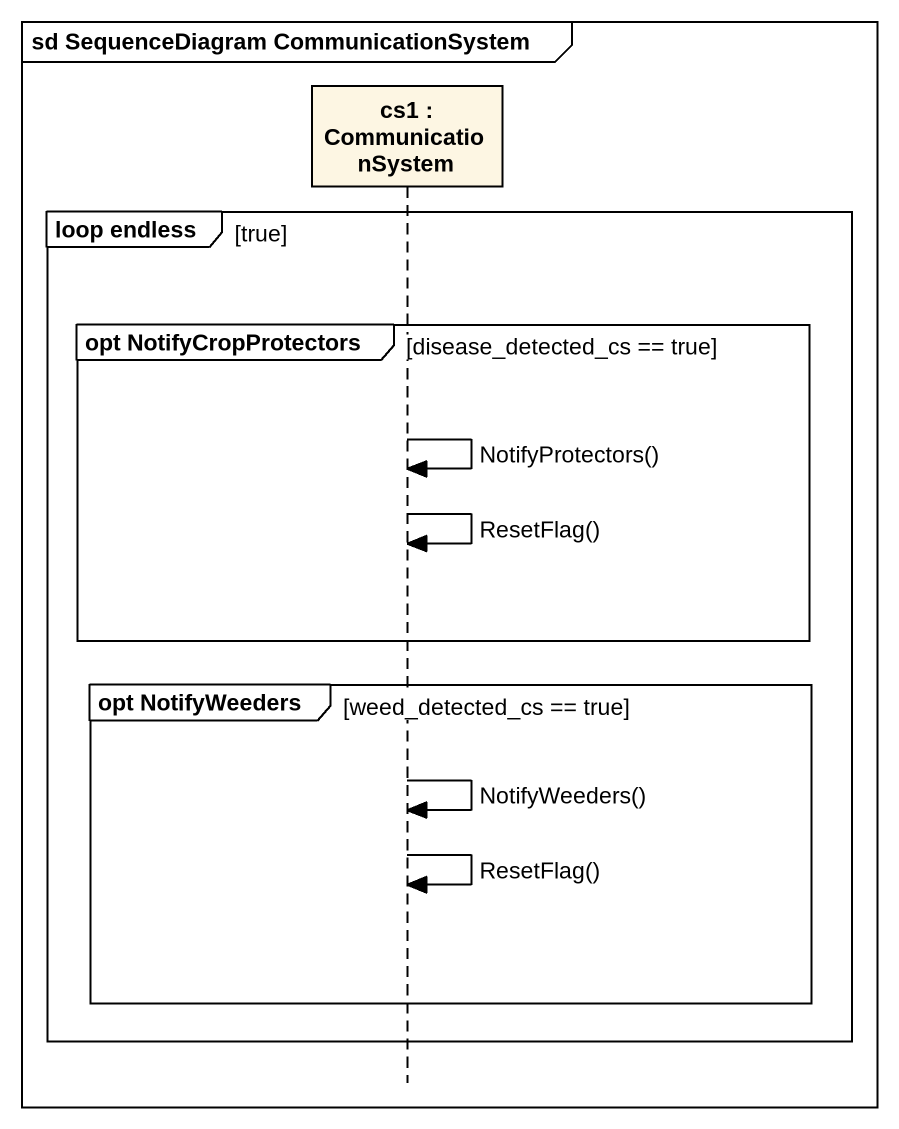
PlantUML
@startuml
mainframe sd SequenceDiagram CommunicationSystem
hide footbox
participant "cs1 : CommunicationSystem" as cs1

group loop endless [true]
  group opt NotifyCropProtectors [disease_detected_cs == true]
    cs1 -> cs1 : NotifyProtectors()
    cs1 -> cs1 : ResetFlag()
  end
  group opt NotifyWeeders [weed_detected_cs == true]
    cs1 -> cs1 : NotifyWeeders()
    cs1 -> cs1 : ResetFlag()
  end
end
@enduml
